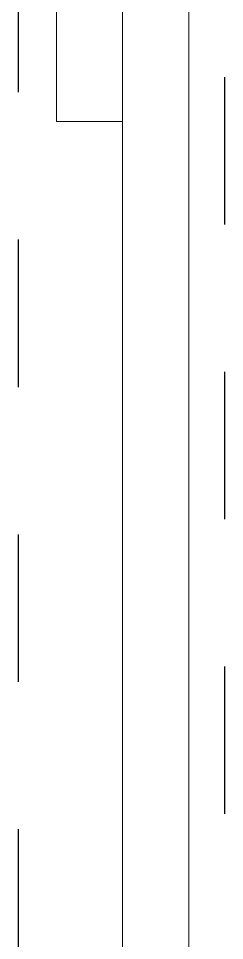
# Model space of a CAD drawing. Header units: metres. Extents: x -598 to 357, y -242 to 574.
# Drawn here: x -291.088 to -290.948, y 59.326 to 59.951 of the extents above; entities that cross this region are included whole.
import ezdxf

# ---------------------------------------------------------------- set-up
doc = ezdxf.new("R2010")
doc.units = ezdxf.units.M
doc.linetypes.add('xref_Nivel TIPICO$0$HIDDEN2', pattern=[0.1875, 0.125, -0.0625])
doc.layers.add('Muro Mamspoteria', color=5, linetype='Continuous', lineweight=9)
doc.layers.add('xref_Nivel TIPICO$0$P-puerta', color=1, linetype='Continuous', lineweight=18)
doc.layers.add('xref_Nivel TIPICO$0$D-dintel mamposteria', color=1, linetype='Continuous')

# ---------------------------------------------------------------- blocks, each defined once
blk = doc.blocks.new('*U403')
at = {"layer": 'xref_Nivel TIPICO$0$D-dintel mamposteria', "linetype": 'xref_Nivel TIPICO$0$HIDDEN2', "ltscale": 0.5}
blk.add_lwpolyline([(0.14, 0), (0, 0), (0, 3.21031), (0.14, 3.21031)], close=True, dxfattribs=at)

msp = doc.modelspace()

# ---------------------------------------------------------------- linework, layer by layer
at = {"layer": 'xref_Nivel TIPICO$0$P-puerta'}
for points in [[(-291.06267, 61.51151), (-291.06267, 59.88136), (-291.01767, 59.88136)], [(-291.01767, 59.98136), (-290.97267, 59.98136), (-290.97267, 58.30121), (-291.01767, 58.30121), (-291.01767, 61.51151)]]:
    msp.add_lwpolyline(points, dxfattribs=at)

# ---------------------------------------------------------------- block references
at = {"layer": 'Muro Mamspoteria', "lineweight": 0, "rotation": 180}
msp.add_blockref('*U403', (-290.94846, 61.51151), dxfattribs=at)

doc.saveas('drawing.dxf')
